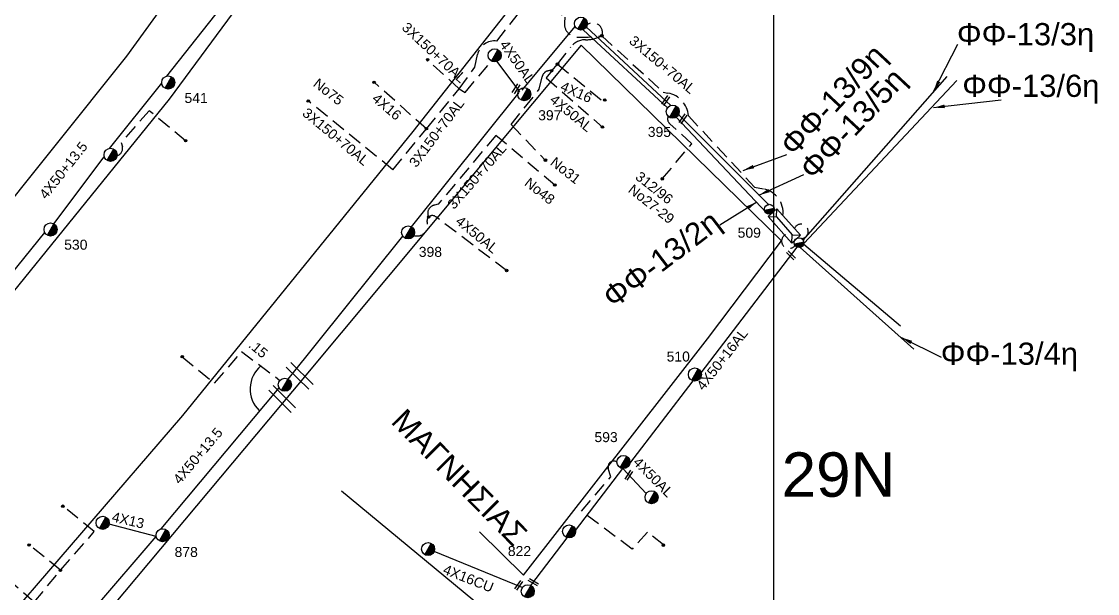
# Model space of a CAD drawing. Header units: millimetres. Extents: x 1905 to 5666, y 713 to 3158.
# Drawn here: x 2783.4 to 2977.5, y 1113.2 to 1216.3 of the extents above; entities that cross this region are included whole.
import ezdxf
from ezdxf.enums import TextEntityAlignment as Align

# ---------------------------------------------------------------- set-up
doc = ezdxf.new("R2010")
doc.units = ezdxf.units.MM
doc.linetypes.add('DASHED', pattern=[19.05, 12.7, -6.35])
for name, color, linetype in [('Γέφυρες Εναερίου Δικτύου', 7, 'Continuous'), ('Γυμνά εναέρια ΧΤ (3Φ)   4x16CU', 7, 'Continuous'), ('Γυμνά εναέρια ΧΤ (3Φ)   4x50AL', 7, 'Continuous'), ('Γυμνά εναέρια ΧΤ και ΦΟΠ (3Φ)   4x50+16AL', 7, 'Continuous'), ('Εναέρια παροχή ΧΤ 4x16', 7, 'SYN_LINE'), ('Επιγραφές - Σχήματα', 7, 'Continuous'), ('Καλώδια ΧΤ   3x150+70AL', 7, 'DASHED'), ('Καλώδια ΧΤ   3x48+38+16.5', 7, 'DASHED'), ('Καλώδια ΧΤ   4x13', 7, 'DASHED'), ('Καλώδια ΧΤ   4x50+13.5', 7, 'Continuous'), ('Μηχανική τομή', 7, 'Continuous'), ('Στύλος ΦΜ', 7, 'Continuous'), ('Στύλος ΦΜ @ 1', 7, 'Continuous'), ('Συνδέσεις', 7, 'Continuous'), ('Τομή', 7, 'Continuous'), ('Υποσταθμός εναέριος 2 στύλων', 7, 'Continuous'), ('Υποσταθμός πόλεως', 7, 'Continuous'), ('Υπόβαθρο ΔΕΗ', 7, 'Continuous'), ('Υπόγεια Καλώδια Δικτύου ΧΤ   .15', 7, 'DASHED')]:
    doc.layers.add(name, color=color, linetype=linetype)
doc.styles.get("Standard").update_dxf_attribs({"font": 'arial.ttf'})
doc.linetypes.add('SYN_LINE', pattern='A,0.5,-0.0001,["/\\/\\/\\/",Standard,S=0.1,R=0,X=0,Y=-0.05],-0.25', length=0.7501)
doc.dimstyles.new('ISO-25', dxfattribs={"dimtxt": 2.5, "dimasz": 2.5, "dimexe": 1.25, "dimexo": 0.625, "dimtad": 1, "dimtxsty": 'Standard', "dimcen": 2.5, "dimadec": 0, "dimazin": 0, "dimtfac": 1, "dimtmove": 0, "dimatfit": 3, "dimfxl": 1, "dimarcsym": 0})

# ---------------------------------------------------------------- blocks, each defined once
blk = doc.blocks.new('ΥΠΑΡΧΩΝ ΤΣΙΜΕΝΤΕΝΙΟΣ ΣΤΥΛΟΣ')
at = {"layer": 'Στύλος ΦΜ'}
blk.add_hatch(color=7, dxfattribs=at).paths.add_polyline_path([(-1.29, -2.28, 0.574793), (2.62, 0, 0.268822), (1.3, 2.27)])
at = {"layer": 'Στύλος ΦΜ', "color": 7}
blk.add_line((-1.29, -2.28), (1.3, 2.27), dxfattribs=at)
blk.add_circle((0, 0), 2.62, dxfattribs=at)
at = {"layer": 'Στύλος ΦΜ', "flags": 4}
for tag, p in [('ΑΡΙΘΜΟΣ', (-4.68, 8.05)), ('ΤΥΠΟΣ', (-4.91, 3.03))]:
    blk.add_attdef(tag, p, '', height=4, dxfattribs=at)
blk = doc.blocks.new('ΥΠΟΣΤΑΘΜΟΣ ΕΝΑΕΡΙΟΣ ΕΠΙ 2 ΣΤΥΛΩΝ')
at = {"layer": 'Υποσταθμός εναέριος 2 στύλων', "linetype": 'Continuous'}
for points in [[(-11.97, -2.11, 0.574793), (-8.45, -0.07, 0.268822), (-9.64, 1.98)], [(9.68, -2.15, 0.574793), (13.19, -0.1, 0.268822), (12.01, 1.95)]]:
    blk.add_hatch(color=256, dxfattribs=at).paths.add_polyline_path(points)
for p, q in [((-11.97, -2.11), (-9.64, 1.98)), ((9.68, -2.15), (12.01, 1.95))]:
    blk.add_line(p, q, dxfattribs=at)
for centre in [(-10.81, -0.07), (10.84, -0.1)]:
    blk.add_circle(centre, 2.36, dxfattribs=at)
at = {"layer": 'Υποσταθμός πόλεως', "linetype": 'Continuous', "ltscale": 40}
blk.add_lwpolyline([(-8.57, 2.82), (8.57, 2.82), (8.57, -2.82), (-8.57, -2.82)], close=True, dxfattribs=at)
for points in [[(-5.75, 0), (-8.57, 2.82)], [(-8.57, -2.82), (-5.75, 0)], [(-5.75, 0), (5.75, 0)], [(5.75, 0), (8.57, 2.82)], [(8.57, -2.82), (5.75, 0)]]:
    blk.add_lwpolyline(points, dxfattribs=at)
at = {"layer": 'Υποσταθμός εναέριος 2 στύλων', "ltscale": 40, "flags": 1}
for tag, p in [('ΜΕΤΑΣΧΗΜΑΤΙΣΜΟΣ', (14.09, 2.51)), ('ΙΣΧΥΣ', (14.07, -0.28)), ('ΑΡΙΘΜΟΣ', (14.19, -3))]:
    blk.add_attdef(tag, p, '', height=1.8, dxfattribs=at)
blk = doc.blocks.new('ΤΟΜΗ')
at = {"layer": 'Τομή', "ltscale": 40}
for p, q in [((-5.68, 0), (5.68, 0)), ((5.68, -2.33), (-5.68, -2.33))]:
    blk.add_line(p, q, dxfattribs=at)
blk = doc.blocks.new('_ΣΥΝΔΕΣΗ')
at = {"layer": 'Συνδέσεις', "linetype": 'SYN_LINE', "ltscale": 40}
blk.add_hatch(color=256, dxfattribs=at).paths.add_polyline_path([(0.5, -0.01, 1), (-0.5, -0.01, 1)])
at = {"layer": 'Συνδέσεις'}
blk.add_circle((0, -0.01), 0.5, dxfattribs=at)
blk = doc.blocks.new('ΜΗΧΑΝΙΚΗ ΤΟΜΗ')
at = {"layer": 'Μηχανική τομή', "ltscale": 40}
for p, q in [((-1.89, 0.78), (1.89, 0.78)), ((1.89, 0), (-1.89, 0))]:
    blk.add_line(p, q, dxfattribs=at)

msp = doc.modelspace()

# ---------------------------------------------------------------- linework, layer by layer
at = {"layer": 'Γέφυρες Εναερίου Δικτύου', "color": 151, "linetype": 'SYN_LINE', "ltscale": 15}
for points in [[(2899.88, 1200.71), (2884.66, 1214.79)], [(2917.75, 1181.79), (2901.47, 1199.04)]]:
    msp.add_lwpolyline(points, dxfattribs=at)
at = {"layer": 'Γέφυρες Εναερίου Δικτύου', "color": 133, "linetype": 'DASHED', "ltscale": 0.2}
msp.add_lwpolyline([(2812.97, 1194.76), (2806.41, 1200.2), (2801.36, 1194.5), (2801.56, 1193.72, -0.413273), (2800.6, 1192.11, -2.741506)], format="xyb", dxfattribs=at)
at = {"layer": 'Γέφυρες Εναερίου Δικτύου', "color": 151, "linetype": 'DASHED', "ltscale": 0.2}
msp.add_lwpolyline([(2898.96, 1187.93), (2904.28, 1194.25), (2900.29, 1197.87, -0.329884), (2900.02, 1199.2, -3.178815)], format="xyb", dxfattribs=at)
at = {"layer": 'Γέφυρες Εναερίου Δικτύου', "color": 27, "linetype": 'DASHED', "ltscale": 0.2}
msp.add_lwpolyline([(2899.16, 1121.93), (2896.28, 1124.21), (2893.54, 1121.18), (2884.39, 1127.99), (2889.66, 1134.2), (2889.22, 1135.69, -0.691846), (2890.77, 1136.88, -3.539258)], format="xyb", dxfattribs=at)
at = {"layer": 'Γυμνά εναέρια ΧΤ (3Φ)   4x16CU', "color": 85, "linetype": 'SYN_LINE', "ltscale": 20}
msp.add_lwpolyline([(2873.71, 1114.22), (2857.79, 1120.71)], dxfattribs=at)
at = {"layer": 'Γυμνά εναέρια ΧΤ (3Φ)   4x50AL', "color": 190, "ltscale": 0.2}
msp.add_lwpolyline([(2869.13, 1209.08), (2873.21, 1203.64)], dxfattribs=at)
at = {"layer": 'Γυμνά εναέρια ΧΤ (3Φ)   4x50AL', "color": 190, "linetype": 'DASHED', "ltscale": 0.2}
msp.add_lwpolyline([(2879.01, 1207.39), (2878.04, 1206.15), (2888.16, 1197.25)], dxfattribs=at)
at = {"layer": 'Γυμνά εναέρια ΧΤ (3Φ)   4x50AL', "color": 151, "linetype": 'DASHED', "ltscale": 0.2}
msp.add_lwpolyline([(2870.88, 1171.37), (2858.08, 1181.1, 0.374331), (2856.8, 1181.02, 0.272742), (2856.55, 1180.04, -0.597912), (2854.15, 1177.71, -50.186908)], format="xyb", dxfattribs=at)
at = {"layer": 'Γυμνά εναέρια ΧΤ (3Φ)   4x50AL', "color": 27, "ltscale": 0.2}
msp.add_lwpolyline([(2891.86, 1135.7), (2896.06, 1131.18)], dxfattribs=at)
at = {"layer": 'Γυμνά εναέρια ΧΤ και ΦΟΠ (3Φ)   4x50+16AL', "color": 6, "linetype": 'SYN_LINE', "ltscale": 15}
msp.add_lwpolyline([(2924.38, 1176.87), (2950.36, 1206.37)], dxfattribs=at)
at = {"layer": 'Γυμνά εναέρια ΧΤ και ΦΟΠ (3Φ)   4x50+16AL', "color": 62, "linetype": 'SYN_LINE', "ltscale": 15}
msp.add_lwpolyline([(2924.51, 1176.26), (2952.09, 1205.64)], dxfattribs=at)
at = {"layer": 'Γυμνά εναέρια ΧΤ και ΦΟΠ (3Φ)   4x50+16AL', "color": 27, "ltscale": 0.2}
for points in [[(2905.98, 1152.92), (2923.26, 1175.6)], [(2893.09, 1136.59), (2904.51, 1151.52)], [(2883.31, 1124.55), (2891.86, 1135.7)], [(2875.27, 1114.59), (2881.82, 1123.23)]]:
    msp.add_lwpolyline(points, dxfattribs=at)
at = {"layer": 'Γυμνά εναέρια ΧΤ και ΦΟΠ (3Φ)   4x50+16AL', "color": 27, "linetype": 'SYN_LINE', "ltscale": 15}
msp.add_lwpolyline([(2923.83, 1175.54), (2944.34, 1157.2)], dxfattribs=at)
at = {"layer": 'Γυμνά εναέρια ΧΤ και ΦΟΠ (3Φ)   4x50+16AL', "color": 30, "linetype": 'SYN_LINE', "ltscale": 15}
msp.add_lwpolyline([(2924.49, 1176.17), (2941.94, 1161.43)], dxfattribs=at)
at = {"layer": 'Εναέρια παροχή ΧΤ 4x16', "color": 190, "linetype": 'DASHED', "ltscale": 0.2}
for points in [[(2880.05, 1208.59), (2887.95, 1202.19)], [(2856.41, 1196.97), (2846.97, 1205.33)]]:
    msp.add_lwpolyline(points, dxfattribs=at)
at = {"layer": 'Επιγραφές - Σχήματα'}
msp.add_lwpolyline([(1913.02, 1736.66), (2919.02, 1736.66), (2919.02, 736.68), (1913.02, 736.68)], close=True, dxfattribs=at)
at = {"layer": 'Επιγραφές - Σχήματα', "color": 30, "linetype": 'DASHED', "ltscale": 0.2}
msp.add_arc((2923.99, 1178.45), 1.3, 275.7567, 155.163, dxfattribs=at)
at = {"layer": 'Επιγραφές - Σχήματα', "color": 27, "linetype": 'DASHED', "ltscale": 0.2}
msp.add_arc((2921.82, 1176.71), 1.34, 117.3592, 326.5325, dxfattribs=at)
at = {"layer": 'Επιγραφές - Σχήματα', "ltscale": 0.2}
msp.add_arc((2830.03, 1150.04), 5.42, 129.8229, 225.9516, dxfattribs=at)
at = {"layer": 'Καλώδια ΧΤ   3x150+70AL', "color": 190, "ltscale": 0.2}
for points in [[(2862.33, 1204.16), (2865.14, 1208.05), (2865.62, 1210.32, -0.392577), (2869.09, 1212.77), (2876.04, 1221.58), (2881.4, 1217.07), (2881.32, 1216.06, 0.433571), (2883.67, 1213.46, 0.037595), (2888.05, 1213.71), (2899.12, 1203.57)], [(2871.69, 1197.7), (2876.77, 1204.1), (2877.26, 1206.31, -0.419271), (2879.01, 1207.39), (2880.05, 1208.59), (2882.47, 1211.72, -0.235769), (2885.13, 1213.01, 0.124709), (2888.05, 1213.71, 11.048315)], [(2899.12, 1203.57), (2899.98, 1203.4, -0.337179), (2903.66, 1199.3), (2915.6, 1186.45), (2917.24, 1186.11, -0.389548), (2920.72, 1181.31)]]:
    msp.add_lwpolyline(points, format="xyb", dxfattribs=at)
for points in [[(2862.33, 1204.16), (2856.62, 1209.39)], [(2850.37, 1189.55), (2856.41, 1196.97), (2862.33, 1204.16), (2863.39, 1203.52), (2868.14, 1209.16)], [(2850.37, 1189.55), (2835.09, 1201.97)], [(2871.69, 1197.7), (2877.89, 1191.26)]]:
    msp.add_lwpolyline(points, dxfattribs=at)
at = {"layer": 'Καλώδια ΧΤ   3x150+70AL', "color": 151, "ltscale": 0.2}
msp.add_lwpolyline([(2879.57, 1186.78), (2868.91, 1195.77), (2858.55, 1183.33), (2857.84, 1183.18, 0.493726), (2856.8, 1181.02, 4.502415)], format="xyb", dxfattribs=at)
at = {"layer": 'Καλώδια ΧΤ   3x150+70AL', "color": 190, "ltscale": 0.2}
msp.add_arc((2886.44, 1214.33), 1.72, 338.8326, 124.6141, dxfattribs=at)
at = {"layer": 'Καλώδια ΧΤ   3x48+38+16.5', "color": 85, "linetype": 'SYN_LINE', "ltscale": 15}
for points in [[(2885.29, 1215.28), (2900.49, 1201.16)], [(2901.9, 1199.51), (2918.26, 1183.16)]]:
    msp.add_lwpolyline(points, dxfattribs=at)
at = {"layer": 'Καλώδια ΧΤ   4x13', "color": 62, "linetype": 'Continuous', "ltscale": 0.2}
msp.add_lwpolyline([(2807.67, 1123.44), (2799.16, 1125.64)], dxfattribs=at)
at = {"layer": 'Καλώδια ΧΤ   4x50+13.5', "color": 133, "ltscale": 0.2}
for points in [[(2809.6, 1206.46), (2828.03, 1229.83)], [(2799.24, 1193.41), (2808.66, 1205.2)], [(2789.2, 1179.82), (2798.3, 1191.92)], [(2766.54, 1152.29), (2787.57, 1178.25)]]:
    msp.add_lwpolyline(points, dxfattribs=at)
at = {"layer": 'Καλώδια ΧΤ   4x50+13.5', "color": 151, "ltscale": 0.2}
for points in [[(2873.66, 1203.92), (2883.24, 1215.38)], [(2853.69, 1179.29), (2873.16, 1203.52)], [(2831.46, 1151.82), (2852.14, 1177.6)]]:
    msp.add_lwpolyline(points, dxfattribs=at)
at = {"layer": 'Καλώδια ΧΤ   4x50+13.5', "color": 62, "ltscale": 0.2}
for points in [[(2808.54, 1124.8), (2829.83, 1150.25)], [(2796.41, 1110.36), (2807.67, 1123.44)]]:
    msp.add_lwpolyline(points, dxfattribs=at)
at = {"layer": 'Υπόβαθρο ΔΕΗ', "ltscale": 0.2}
for points in [[(2809.74, 1286.29), (2763.69, 1215.42), (2713.55, 1145.74), (2737.64, 1129.23), (2802.37, 1210.06), (2838.16, 1259.45)], [(2846.12, 1251.3), (2810, 1202.31), (2762.64, 1143.86), (2745.96, 1123.71), (2775.98, 1102.95), (2812.47, 1145.27), (2854, 1196.45), (2874.63, 1222.69)]]:
    msp.add_lwpolyline(points, close=True, dxfattribs=at)
for points in [[(2884.33, 1212.04), (2832.27, 1149.65), (2786.79, 1095.37), (2832.51, 1064.04), (2868.24, 1109.14), (2841.12, 1131.64)], [(2865.97, 1124.3), (2873.94, 1116.49), (2907.09, 1159.09), (2920.46, 1176.77), (2884.33, 1212.04)]]:
    msp.add_lwpolyline(points, dxfattribs=at)
at = {"layer": 'Υπόγεια Καλώδια Δικτύου ΧΤ   .15', "color": 62, "ltscale": 0.2}
for points in [[(2812.36, 1155.83), (2818.2, 1151.1), (2823.07, 1156.79), (2829.99, 1151.58)], [(2790.42, 1117.37), (2784.77, 1121.93)], [(2785.63, 1111.6), (2780.1, 1116.41)]]:
    msp.add_lwpolyline(points, dxfattribs=at)
msp.add_lwpolyline([(2825.33, 1065.08), (2825.15, 1064.4, -0.687701), (2823, 1064.18), (2821.28, 1067.39), (2785.97, 1091.25), (2786.38, 1091.87, 0.362148), (2786.04, 1094.82, -0.43985), (2786.07, 1096), (2779, 1102.32, -0.351374), (2778.81, 1103.43), (2785.63, 1111.6), (2790.42, 1117.37), (2796.5, 1124.32), (2790.85, 1128.92)], format="xyb", dxfattribs=at)

# ---------------------------------------------------------------- block references
at = {"layer": 'Μηχανική τομή'}
for p, xscale, yscale, zscale, rotation in [((2872.41, 1204.28), 0.5000000000001182, 0.5000000000001182, 0.5000000000001182, 236.8817466025448), ((2899.4, 1202.16), 0.5000000000001869, 0.5000000000001869, 0.5000000000001869, 234.9611980667888), ((2902.55, 1198.87), 0.5000000000001871, 0.5000000000001871, 0.5000000000001871, 234.9611980667888), ((2922.32, 1174.27), 0.5000000000001353, 0.5000000000001353, 0.5000000000001353, 134.6547409641328), ((2892.75, 1134.58), 0.5000000000001182, 0.5000000000001182, 0.5000000000001182, 236.8817466025448), ((2872.89, 1114.75), 0.5000000000001869, 0.5000000000001869, 0.5000000000001869, 234.9611980667888), ((2875.8, 1115.38), 0.5000000000002023, 0.5000000000002023, 0.5000000000002023, 150.4675087385363)]:
    msp.add_blockref('ΜΗΧΑΝΙΚΗ ΤΟΜΗ', p, dxfattribs=dict(at, xscale=xscale, yscale=yscale, zscale=zscale, rotation=rotation))
at = {"layer": 'Στύλος ΦΜ @ 1', "ltscale": 40, "xscale": 0.4499999999998181, "yscale": 0.4499999999998181, "zscale": 0.4499999999998181}
for p in [(2884.29, 1215.91), (2868.72, 1210.19), (2799.43, 1192.25), (2830.87, 1150.8), (2897.03, 1130.52), (2798.01, 1125.9), (2882.15, 1124.36), (2856.71, 1121.18)]:
    msp.add_blockref('ΥΠΑΡΧΩΝ ΤΣΙΜΕΝΤΕΝΙΟΣ ΣΤΥΛΟΣ', p, dxfattribs=at)
at = {"layer": 'Στύλος ΦΜ @ 1', "ltscale": 40}
ref = msp.add_blockref('ΥΠΑΡΧΩΝ ΤΣΙΜΕΝΤΕΝΙΟΣ ΣΤΥΛΟΣ', (2809.84, 1205.3), dxfattribs=dict(at, xscale=0.4499999999998181, yscale=0.4499999999998181, zscale=0.4499999999998181))
ref.add_attrib('ΤΥΠΟΣ', '541', (2812.77, 1201.6), dxfattribs={"layer": 'Στύλος ΦΜ', "height": 1.8, "flags": 4})
ref = msp.add_blockref('ΥΠΑΡΧΩΝ ΤΣΙΜΕΝΤΕΝΙΟΣ ΣΤΥΛΟΣ', (2874.06, 1203.19), dxfattribs=dict(at, xscale=0.4499999999998181, yscale=0.4499999999998181, zscale=0.4499999999998181))
ref.add_attrib('ΤΥΠΟΣ', '397', (2876.57, 1198.5), dxfattribs={"layer": 'Στύλος ΦΜ', "height": 1.8, "flags": 4})
ref = msp.add_blockref('ΥΠΑΡΧΩΝ ΤΣΙΜΕΝΤΕΝΙΟΣ ΣΤΥΛΟΣ', (2900.85, 1200.04), dxfattribs=dict(at, xscale=0.4499999999998181, yscale=0.4499999999998181, zscale=0.4499999999998181))
ref.add_attrib('ΤΥΠΟΣ', '395', (2896.34, 1195.49), dxfattribs={"layer": 'Στύλος ΦΜ', "height": 1.8, "flags": 4})
ref = msp.add_blockref('ΥΠΑΡΧΩΝ ΤΣΙΜΕΝΤΕΝΙΟΣ ΣΤΥΛΟΣ', (2788.61, 1178.79), dxfattribs=dict(at, xscale=0.4499999999998181, yscale=0.4499999999998181, zscale=0.4499999999998181))
ref.add_attrib('ΤΥΠΟΣ', '530', (2791.07, 1175.15), dxfattribs={"layer": 'Στύλος ΦΜ', "height": 1.8, "flags": 4})
ref = msp.add_blockref('ΥΠΑΡΧΩΝ ΤΣΙΜΕΝΤΕΝΙΟΣ ΣΤΥΛΟΣ', (2853.11, 1178.27), dxfattribs=dict(at, xscale=0.4499999999998181, yscale=0.4499999999998181, zscale=0.4499999999998181))
ref.add_attrib('ΤΥΠΟΣ', '398', (2855.03, 1173.86), dxfattribs={"layer": 'Στύλος ΦΜ', "height": 1.8, "flags": 4})
ref = msp.add_blockref('ΥΠΑΡΧΩΝ ΤΣΙΜΕΝΤΕΝΙΟΣ ΣΤΥΛΟΣ', (2904.84, 1152.65), dxfattribs=dict(at, xscale=0.4499999999998181, yscale=0.4499999999998181, zscale=0.4499999999998181))
ref.add_attrib('ΑΡΙΘΜΟΣ', '510', (2899.74, 1154.99), dxfattribs={"layer": 'Στύλος ΦΜ', "height": 1.8, "flags": 4})
ref = msp.add_blockref('ΥΠΑΡΧΩΝ ΤΣΙΜΕΝΤΕΝΙΟΣ ΣΤΥΛΟΣ', (2891.95, 1136.87), dxfattribs=dict(at, xscale=0.4499999999998181, yscale=0.4499999999998181, zscale=0.4499999999998181))
ref.add_attrib('ΤΥΠΟΣ', '593', (2886.72, 1140.46), dxfattribs={"layer": 'Στύλος ΦΜ', "height": 1.8, "flags": 4})
ref = msp.add_blockref('ΥΠΑΡΧΩΝ ΤΣΙΜΕΝΤΕΝΙΟΣ ΣΤΥΛΟΣ', (2808.83, 1123.66), dxfattribs=dict(at, xscale=0.4499999999998181, yscale=0.4499999999998181, zscale=0.4499999999998181))
ref.add_attrib('ΤΥΠΟΣ', '878', (2810.98, 1119.75), dxfattribs={"layer": 'Στύλος ΦΜ', "height": 1.8, "flags": 4})
ref = msp.add_blockref('ΥΠΑΡΧΩΝ ΤΣΙΜΕΝΤΕΝΙΟΣ ΣΤΥΛΟΣ', (2874.69, 1113.57), dxfattribs=dict(at, xscale=0.4499999999998181, yscale=0.4499999999998181, zscale=0.4499999999998181))
ref.add_attrib('ΤΥΠΟΣ', '822', (2871.1, 1119.92), dxfattribs={"layer": 'Στύλος ΦΜ', "height": 1.8, "flags": 4})
at = {"layer": 'Συνδέσεις', "xscale": 0.4499999999998181, "yscale": 0.4499999999998181, "zscale": 0.4499999999998181}
for p in [(2888.05, 1213.72), (2856.62, 1209.4), (2879.01, 1207.43), (2880.05, 1208.6), (2846.97, 1205.34), (2835.09, 1201.98), (2888.58, 1202.15), (2856.41, 1196.98), (2888.16, 1197.29), (2812.97, 1194.8), (2877.88, 1191.3), (2898.96, 1187.94), (2879.57, 1186.82), (2856.8, 1181.06), (2870.88, 1171.41), (2812.36, 1155.87), (2790.82, 1128.9), (2784.74, 1121.9), (2899.16, 1121.89), (2790.39, 1117.34)]:
    msp.add_blockref('_ΣΥΝΔΕΣΗ', p, dxfattribs=at)
at = {"layer": 'Τομή'}
for p, xscale, yscale, zscale, rotation in [((2833.98, 1152.82), 0.5000000000001276, 0.5000000000001276, 0.5000000000001276, 315.4965053819453), ((2830.8, 1148.63), 0.5000000000000592, 0.5000000000000592, 0.5000000000000592, 315.0269777238493)]:
    msp.add_blockref('ΤΟΜΗ', p, dxfattribs=dict(at, xscale=xscale, yscale=yscale, zscale=zscale, rotation=rotation))
at = {"layer": 'Υποσταθμός εναέριος 2 στύλων', "xscale": 0.3738460353216536, "yscale": 0.3738460353216536, "zscale": 0.3738460353216536, "rotation": 311.7074301232161}
msp.add_blockref('ΥΠΟΣΤΑΘΜΟΣ ΕΝΑΕΡΙΟΣ ΕΠΙ 2 ΣΤΥΛΩΝ', (2920.97, 1179.45), dxfattribs=at)

# ---------------------------------------------------------------- texts
at = {"layer": 'Γυμνά εναέρια ΧΤ (3Φ)   4x16CU', "ltscale": 0.2}
msp.add_text('4X16CU', height=1.8, rotation=338.4613, dxfattribs=at).set_placement((2863.98, 1115.89), align=Align.MIDDLE)
at = {"layer": 'Γυμνά εναέρια ΧΤ (3Φ)   4x50AL', "ltscale": 0.2}
for rotation, p in [(305.2429, (2872.83, 1208.99)), (320.6746, (2882.54, 1199.78)), (320.6746, (2865.54, 1177.87))]:
    msp.add_text('4X50AL', height=1.8, rotation=rotation, dxfattribs=at).set_placement(p, align=Align.MIDDLE)
at = {"layer": 'Γυμνά εναέρια ΧΤ (3Φ)   4x50AL', "ltscale": 0.2, "insert": (2894.82, 1137.95), "char_height": 1.8, "width": 6.9949, "attachment_point": 1, "rotation": 315.0047}
msp.add_mtext('4Χ50AL', dxfattribs=at)
at = {"layer": 'Γυμνά εναέρια ΧΤ και ΦΟΠ (3Φ)   4x50+16AL', "ltscale": 0.2}
msp.add_text('4X50+16AL', height=1.8, rotation=51.9904, dxfattribs=at).set_placement((2909.74, 1155.39), align=Align.MIDDLE)
at = {"layer": 'Εναέρια παροχή ΧΤ 4x16', "ltscale": 20}
for rotation, p in [(335.9445, (2883.46, 1203.58)), (319.6619, (2849.27, 1200.93))]:
    msp.add_text('4X16', height=1.8, rotation=rotation, dxfattribs=at).set_placement(p, align=Align.MIDDLE)
at = {"layer": 'Επιγραφές - Σχήματα', "ltscale": 0.2, "attachment_point": 1}
for s, insert, char_height, width in [('ΦΦ-13/3η', (2952.11, 1216.01), 4, 39.5466), ('ΦΦ-13/6η', (2953.07, 1206.7), 4, 39.5466), ('509', (2912.55, 1179.11), 1.8, 4.8614), ('ΦΦ-13/4η', (2949.19, 1158.4), 4, 39.5466), ('29Ν', (2920.49, 1138.61), 8, 50.8867)]:
    msp.add_mtext(s, dxfattribs=dict(at, insert=insert, char_height=char_height, width=width))
for s, insert, char_height, width, rotation in [('ΦΦ-13/9η', (2919.83, 1194.47), 4, 39.5466, 46.9704), ('Νο75', (2836.95, 1206.19), 1.8, 6.948, 321.7499), ('ΦΦ-13/5η', (2923.35, 1190.19), 4, 39.5466, 46.9704), ('Νο31', (2879.71, 1192), 1.8, 6.948, 321.7499), ('Νο48', (2875.05, 1188.3), 1.8, 6.948, 321.7499), ('312/96', (2895.06, 1189.41), 1.8, 6.948, 321.7499), ('Νο27-29', (2893.76, 1187.08), 1.8, 6.948, 321.7499), ('ΦΦ-13/2η', (2887.73, 1167.58), 4, 39.5466, 37.1895), ('ΜΑΓΝΗΣΙΑΣ', (2852.67, 1146.81), 4, 29.1423, 314.6617)]:
    msp.add_mtext(s, dxfattribs=dict(at, insert=insert, char_height=char_height, width=width, rotation=rotation))
at = {"layer": 'Καλώδια ΧΤ   3x150+70AL', "ltscale": 0.2}
for rotation, p in [(317.0969, (2857.79, 1210.7)), (319.891, (2898.99, 1208.52)), (53.1043, (2858.25, 1196.22)), (320.3491, (2840.07, 1195.53)), (49.0327, (2865.5, 1188.4))]:
    msp.add_text('3X150+70AL', height=1.8, rotation=rotation, dxfattribs=at).set_placement(p, align=Align.MIDDLE)
at = {"layer": 'Καλώδια ΧΤ   4x13', "ltscale": 0.2}
msp.add_text('4X13', height=1.8, rotation=347.005, dxfattribs=at).set_placement((2802.61, 1126.39), align=Align.MIDDLE)
at = {"layer": 'Καλώδια ΧΤ   4x50+13.5', "ltscale": 0.2}
for rotation, p in [(51.5838, (2790.92, 1189.47)), (49.9238, (2815.17, 1138))]:
    msp.add_text('4X50+13.5', height=1.8, rotation=rotation, dxfattribs=at).set_placement(p, align=Align.MIDDLE)
at = {"layer": 'Υπόγεια Καλώδια Δικτύου ΧΤ   .15', "ltscale": 0.2, "insert": (2825.33, 1159.09), "char_height": 1.8, "width": 6.2762, "attachment_point": 1, "rotation": 319.9036}
msp.add_mtext('.15', dxfattribs=at)

# ---------------------------------------------------------------- leaders
at = {"layer": 'Επιγραφές - Σχήματα', "ltscale": 40}
for points in [[(2947.91, 1203.7), (2952.3, 1212.22)], [(2947.91, 1200.76), (2960.06, 1202.19)], [(2913.54, 1189.45), (2921.42, 1192.3)], [(2916.4, 1184.98), (2924.47, 1188.71)], [(2916, 1183.74), (2909.31, 1179.57)], [(2942.09, 1159.31), (2949.27, 1155.8)]]:
    msp.add_leader(points, dimstyle='ISO-25', override={"dimasz": 2, "dimtad": 0}, dxfattribs=at)

doc.saveas('drawing.dxf')
